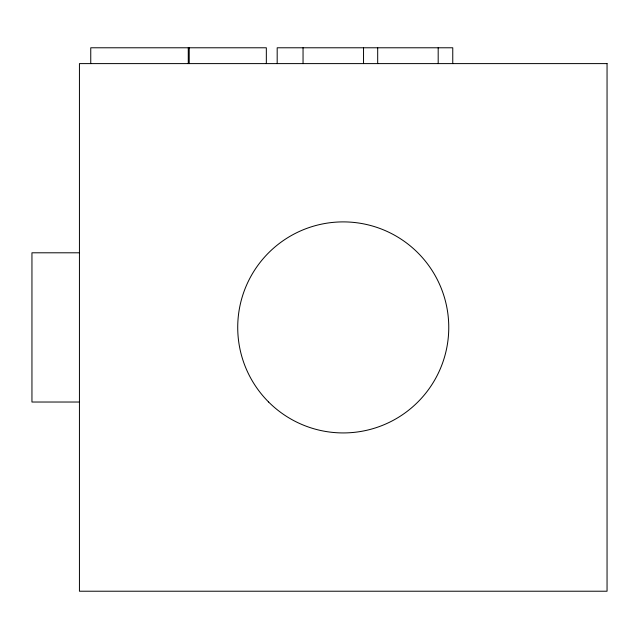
<?xml version="1.0" encoding="UTF-8"?>
<svg xmlns="http://www.w3.org/2000/svg" width="639" height="639" viewBox="0 0 639 639"><rect width="100%" height="100%" fill="white"/><g stroke="black" fill="none" stroke-linecap="round" stroke-linejoin="round"><path stroke-width="0.96" d="M79.436 252.796L31.95 252.796L31.95 402.027L79.436 402.027M452.763 63.604L452.763 47.781L277.182 47.781L277.182 63.604M438.186 47.781L438.186 63.604M377.689 47.781L377.689 63.604M363.535 47.781L363.535 63.604M303.046 47.781L303.046 63.604M266.335 63.604L266.335 47.781L90.754 47.781L90.754 63.604M189.216 47.781L189.216 63.604M188.273 47.781L188.273 63.604M607.05 63.604L79.436 63.604L79.436 591.219L607.05 591.219L607.05 63.604M268.628 402.027A105.523 105.523 0 0 0 445.167 354.725A105.523 105.523 0 0 0 315.93 225.487A105.523 105.523 0 0 0 268.628 402.027"/></g></svg>
